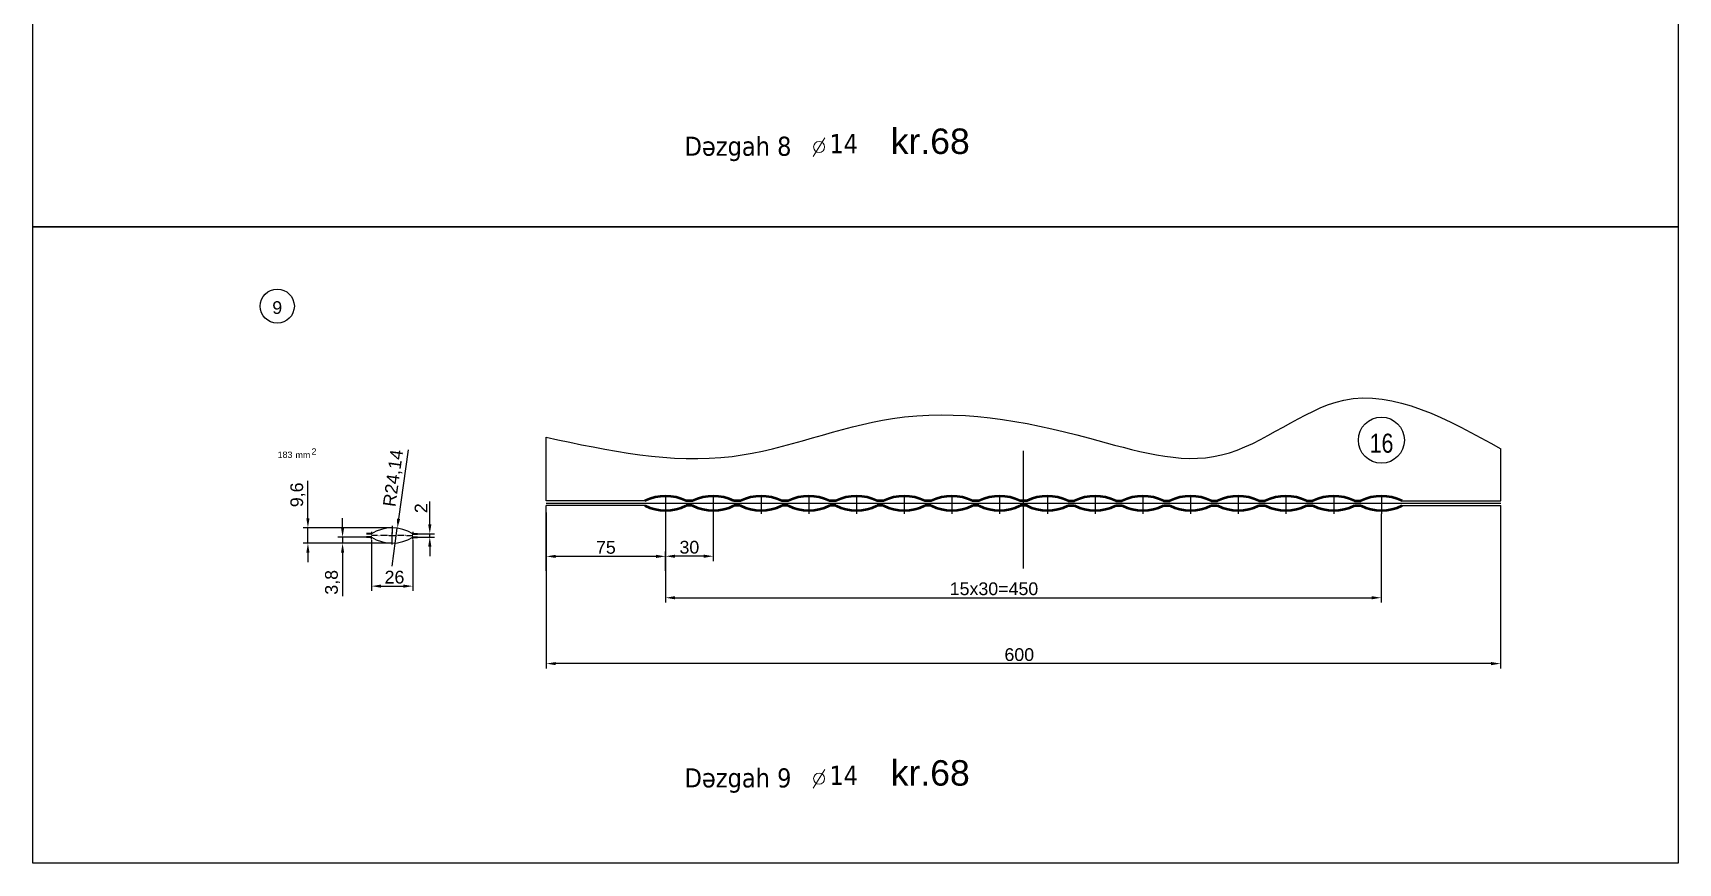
# Model space of a CAD drawing. Header units: millimetres. Extents: x 6647 to 33601, y -1887 to 8501.
# Drawn here: x 32088 to 33122, y 4901 to 5423 of the extents above; entities that cross this region are included whole.
import ezdxf

# ---------------------------------------------------------------- set-up
doc = ezdxf.new("R2010")
doc.units = ezdxf.units.MM
doc.linetypes.add('ACAD_ISO04W100', pattern=[30, 24, -3, 0, -3])
for name, color, linetype, lineweight in [('Main', 1, 'Continuous', 40), ('контурная', 7, 'Continuous', 50), ('осевые', 4, 'ACAD_ISO04W100', 25), ('размерные', 220, 'Continuous', 25), ('тонкая', 7, 'Continuous', 25), ('тонкий', 7, 'Continuous', 20)]:
    doc.layers.add(name, color=color, linetype=linetype, lineweight=lineweight)
doc.layers.add('осевая', color=4, linetype='Continuous')
doc.styles.add('s1v4', font='ARIAL.TTF', dxfattribs={"height": 4})
doc.styles.add('s3v4', font='ARIAL.TTF', dxfattribs={"width": 0.8, "height": 12})
doc.styles.add('s4v4', font='ARIAL.TTF', dxfattribs={"height": 16})
doc.styles.get("Standard").update_dxf_attribs({"font": 'ARIAL.TTF'})
doc.dimstyles.new('s2v4', dxfattribs={"dimtxt": 8, "dimasz": 6, "dimexe": 3, "dimexo": 0, "dimgap": 1.5, "dimtad": 1, "dimtxsty": 'Standard', "dimcen": 2.5, "dimadec": 0, "dimazin": 0, "dimtfac": 1, "dimtmove": 0, "dimatfit": 3, "dimfxl": 1, "dimarcsym": 0})
doc.dimstyles.new('s2v4$0', dxfattribs={"dimtxt": 8, "dimasz": 6, "dimexe": 3, "dimexo": 0, "dimgap": 1.5, "dimtad": 1, "dimtxsty": 'Standard', "dimcen": 2.5, "dimadec": 0, "dimazin": 0, "dimtfac": 1, "dimtmove": 0, "dimatfit": 3, "dimfxl": 1, "dimarcsym": 0})

# ---------------------------------------------------------------- blocks, each defined once
blk = doc.blocks.new('*D125')
at = {"layer": 'Defpoints', "color": 0, "transparency": 16777216}
for p in [(32410.6, 5121.5), (33010.6, 5125.8), (32410.6, 5026.5)]:
    blk.add_point(p, dxfattribs=at)
at = {"layer": 'тонкая', "color": 0, "lineweight": -2, "transparency": 16777216}
for p, q in [((32410.6, 5121.5), (32410.6, 5023.5)), ((33010.6, 5125.8), (33010.6, 5023.5)), ((33004.6, 5026.5), (32416.6, 5026.5))]:
    blk.add_line(p, q, dxfattribs=at)
at = {"layer": 'тонкая', "color": 0, "transparency": 16777216}
for points in [[(32416.6, 5027.5), (32416.6, 5025.5), (32410.6, 5026.5)], [(33004.6, 5027.5), (33004.6, 5025.5), (33010.6, 5026.5)]]:
    blk.add_solid(points, dxfattribs=at)
at = {"layer": 'тонкая', "color": 0, "transparency": 16777216, "insert": (32708, 5032.1), "char_height": 8, "attachment_point": 5}
blk.add_mtext('600', dxfattribs=at)
blk = doc.blocks.new('*D222')
at = {"layer": 'Defpoints', "color": 0, "transparency": 16777216}
for p in [(32485.6, 5120.6), (32935.6, 5120.6), (32935.6, 5067.9)]:
    blk.add_point(p, dxfattribs=at)
at = {"layer": 'размерные', "color": 0, "lineweight": -2, "transparency": 16777216}
for p, q in [((32485.6, 5120.6), (32485.6, 5064.9)), ((32935.6, 5120.6), (32935.6, 5064.9)), ((32491.6, 5067.9), (32929.6, 5067.9))]:
    blk.add_line(p, q, dxfattribs=at)
at = {"layer": 'размерные', "color": 0, "transparency": 16777216}
for points in [[(32491.6, 5068.9), (32491.6, 5066.9), (32485.6, 5067.9)], [(32929.6, 5068.9), (32929.6, 5066.9), (32935.6, 5067.9)]]:
    blk.add_solid(points, dxfattribs=at)
at = {"layer": 'размерные', "color": 0, "transparency": 16777216, "insert": (32692.1, 5073.5), "char_height": 8, "attachment_point": 5}
blk.add_mtext('15x30=450', dxfattribs=at)
blk = doc.blocks.new('*D223')
at = {"layer": 'Defpoints', "color": 0, "transparency": 16777216}
for p in [(32515.6, 5120.6), (32485.6, 5103.3), (32485.6, 5094)]:
    blk.add_point(p, dxfattribs=at)
at = {"layer": 'размерные', "color": 0, "lineweight": -2, "transparency": 16777216}
for p, q in [((32515.6, 5120.6), (32515.6, 5091)), ((32485.6, 5103.3), (32485.6, 5091)), ((32509.6, 5094), (32491.6, 5094))]:
    blk.add_line(p, q, dxfattribs=at)
at = {"layer": 'размерные', "color": 0, "transparency": 16777216}
for points in [[(32491.6, 5095), (32491.6, 5093), (32485.6, 5094)], [(32509.6, 5095), (32509.6, 5093), (32515.6, 5094)]]:
    blk.add_solid(points, dxfattribs=at)
at = {"layer": 'размерные', "color": 0, "transparency": 16777216, "insert": (32500.6, 5099.6), "char_height": 8, "attachment_point": 5}
blk.add_mtext('30', dxfattribs=at)
blk = doc.blocks.new('*D126')
at = {"layer": 'Defpoints', "color": 0, "transparency": 16777216}
for p in [(32410.6, 5093.9), (32410.6, 5084.9), (32485.6, 5084.9)]:
    blk.add_point(p, dxfattribs=at)
at = {"layer": 'размерные', "color": 0, "lineweight": -2, "transparency": 16777216}
for p, q in [((32410.6, 5084.9), (32410.6, 5096.9)), ((32479.6, 5093.9), (32416.6, 5093.9)), ((32485.6, 5084.9), (32485.6, 5096.9))]:
    blk.add_line(p, q, dxfattribs=at)
at = {"layer": 'размерные', "color": 0, "transparency": 16777216}
for points in [[(32416.6, 5094.9), (32416.6, 5092.9), (32410.6, 5093.9)], [(32479.6, 5094.9), (32479.6, 5092.9), (32485.6, 5093.9)]]:
    blk.add_solid(points, dxfattribs=at)
at = {"layer": 'размерные', "color": 0, "transparency": 16777216, "insert": (32448.1, 5099.5), "char_height": 8, "attachment_point": 5}
blk.add_mtext('75', dxfattribs=at)
blk = doc.blocks.new('*D127')
at = {"layer": 'Defpoints', "color": 0, "transparency": 16777216}
for p in [(32300.7, 5104.4), (32326.7, 5104.4), (32326.7, 5075.2)]:
    blk.add_point(p, dxfattribs=at)
at = {"layer": 'тонкий', "color": 0, "lineweight": -2, "transparency": 16777216}
for p, q in [((32300.7, 5104.4), (32300.7, 5072.2)), ((32326.7, 5104.4), (32326.7, 5072.2)), ((32306.7, 5075.2), (32320.7, 5075.2))]:
    blk.add_line(p, q, dxfattribs=at)
at = {"layer": 'тонкий', "color": 0, "transparency": 16777216}
for points in [[(32306.7, 5076.2), (32306.7, 5074.2), (32300.7, 5075.2)], [(32320.7, 5076.2), (32320.7, 5074.2), (32326.7, 5075.2)]]:
    blk.add_solid(points, dxfattribs=at)
at = {"layer": 'тонкий', "color": 0, "transparency": 16777216, "insert": (32315.2, 5080.8), "char_height": 8, "attachment_point": 5}
blk.add_mtext('26', dxfattribs=at)
blk = doc.blocks.new('*D224')
at = {"layer": 'Defpoints', "color": 0, "transparency": 16777216}
for p in [(32282.6, 5102.2), (32297.7, 5106), (32313.7, 5102.2)]:
    blk.add_point(p, dxfattribs=at)
at = {"layer": 'тонкий', "color": 0, "lineweight": -2, "transparency": 16777216}
for p, q in [((32282.6, 5112), (32282.6, 5118)), ((32297.7, 5106), (32279.6, 5106)), ((32313.7, 5102.2), (32279.6, 5102.2)), ((32282.6, 5106), (32282.6, 5102.2)), ((32282.6, 5096.2), (32282.6, 5068.8))]:
    blk.add_line(p, q, dxfattribs=at)
at = {"layer": 'тонкий', "color": 0, "transparency": 16777216}
for points in [[(32281.6, 5112), (32283.6, 5112), (32282.6, 5106)], [(32281.6, 5096.2), (32283.6, 5096.2), (32282.6, 5102.2)]]:
    blk.add_solid(points, dxfattribs=at)
at = {"layer": 'тонкий', "color": 0, "transparency": 16777216, "insert": (32276.3, 5077.6), "char_height": 8, "attachment_point": 5, "rotation": 90}
blk.add_mtext('3,8', dxfattribs=at)
blk = doc.blocks.new('*D225')
at = {"layer": 'Defpoints', "color": 0, "transparency": 16777216}
for p in [(32317, 5111.6), (32313.7, 5087.7)]:
    blk.add_point(p, dxfattribs=at)
at = {"layer": 'размерные', "color": 0, "lineweight": -2, "transparency": 16777216}
for p, q in [((32323.8, 5160.8), (32317.8, 5117.6)), ((32313.7, 5087.7), (32317, 5111.6))]:
    blk.add_line(p, q, dxfattribs=at)
at = {"layer": 'размерные', "color": 0, "transparency": 16777216}
blk.add_solid([(32316.8, 5117.7), (32318.8, 5117.4), (32317, 5111.6)], dxfattribs=at)
at = {"layer": 'размерные', "color": 0, "transparency": 16777216, "insert": (32315, 5143), "char_height": 8, "attachment_point": 5, "rotation": 82.119}
blk.add_mtext('R24,14', dxfattribs=at)
blk = doc.blocks.new('*D226')
at = {"layer": 'Defpoints', "color": 0, "transparency": 16777216}
for p in [(32329.7, 5108), (32329.7, 5106), (32337.4, 5108)]:
    blk.add_point(p, dxfattribs=at)
at = {"layer": 'размерные', "color": 0, "lineweight": -2, "transparency": 16777216}
for p, q in [((32337.4, 5114), (32337.4, 5128.3)), ((32329.7, 5108), (32340.4, 5108)), ((32329.7, 5106), (32340.4, 5106)), ((32337.4, 5106), (32337.4, 5108)), ((32337.4, 5100), (32337.4, 5094))]:
    blk.add_line(p, q, dxfattribs=at)
at = {"layer": 'размерные', "color": 0, "transparency": 16777216}
for points in [[(32336.4, 5114), (32338.4, 5114), (32337.4, 5108)], [(32336.4, 5100), (32338.4, 5100), (32337.4, 5106)]]:
    blk.add_solid(points, dxfattribs=at)
at = {"layer": 'размерные', "color": 0, "transparency": 16777216, "insert": (32331.9, 5124.2), "char_height": 8, "attachment_point": 5, "rotation": 90}
blk.add_mtext('2', dxfattribs=at)
blk = doc.blocks.new('*D227')
at = {"layer": 'Defpoints', "color": 0, "transparency": 16777216}
for p in [(32260.8, 5111.8), (32313.7, 5111.8), (32313.7, 5102.2)]:
    blk.add_point(p, dxfattribs=at)
at = {"layer": 'размерные', "color": 0, "lineweight": -2, "transparency": 16777216}
for p, q in [((32260.8, 5117.8), (32260.8, 5141.4)), ((32313.7, 5111.8), (32257.8, 5111.8)), ((32260.8, 5102.2), (32260.8, 5111.8)), ((32313.7, 5102.2), (32257.8, 5102.2)), ((32260.8, 5096.2), (32260.8, 5090.2))]:
    blk.add_line(p, q, dxfattribs=at)
at = {"layer": 'размерные', "color": 0, "transparency": 16777216}
for points in [[(32259.8, 5117.8), (32261.8, 5117.8), (32260.8, 5111.8)], [(32259.8, 5096.2), (32261.8, 5096.2), (32260.8, 5102.2)]]:
    blk.add_solid(points, dxfattribs=at)
at = {"layer": 'размерные', "color": 0, "transparency": 16777216, "insert": (32254.5, 5132.6), "char_height": 8, "attachment_point": 5, "rotation": 90}
blk.add_mtext('9,6', dxfattribs=at)

msp = doc.modelspace()

# ---------------------------------------------------------------- linework, layer by layer
at = {"color": 3, "linetype": 'ByBlock'}
for p, q in [((32313.6901, 5113.0777), (32313.6901, 5109.1246)), ((32313.6901, 5112.8777), (32313.6901, 5108.9246)), ((32313.7026, 5112.6272), (32313.7026, 5108.6741)), ((32304.6194, 5107.0393), (32300.6662, 5107.0393)), ((32305.3036, 5107.0393), (32305.6763, 5107.0393)), ((32310.3294, 5107.0393), (32306.3763, 5107.0393)), ((32311.2078, 5107.0393), (32310.8351, 5107.0393)), ((32311.7135, 5107.0393), (32315.6667, 5107.0393)), ((32313.6901, 5105.0627), (32313.6901, 5109.0159)), ((32313.6901, 5108.7816), (32313.6901, 5108.4088)), ((32313.6901, 5108.5816), (32313.6901, 5108.2088)), ((32313.7026, 5101.4514), (32313.7026, 5105.4045)), ((32316.1724, 5107.0393), (32316.5451, 5107.0393)), ((32321.004, 5107.0393), (32317.0508, 5107.0393)), ((32322.0767, 5107.0393), (32321.7039, 5107.0393)), ((32322.7608, 5107.0393), (32326.714, 5107.0393))]:
    msp.add_line(p, q, dxfattribs=at)
at = {"color": 2}
for points in [[(32087.9041, 5301.1184), (32087.9041, 5701.1184), (33122.1703, 5701.1184), (33122.1703, 5301.1184), (32087.9041, 5301.1184), (32087.9041, 5701.1184)], [(32087.9041, 4901.1184), (32087.9041, 5301.1184), (33122.1703, 5301.1184), (33122.1703, 4901.1184), (32087.9041, 4901.1184), (32087.9041, 5301.1184)]]:
    msp.add_lwpolyline(points, dxfattribs=at)
msp.add_circle((32241.5046, 5251.1931), 10.7536)
at = {"layer": 'Main'}
for p, q in [((32301.0093, 5108.0388), (32297.7103, 5108.0388)), ((32301.0093, 5106.0398), (32297.7103, 5106.0398)), ((32326.3959, 5108.0388), (32329.6949, 5108.0388)), ((32326.3959, 5106.0398), (32329.6949, 5106.0398))]:
    msp.add_line(p, q, dxfattribs=at)
at = {"layer": 'контурная'}
for p, q in [((32502.6477, 5128.8342), (32498.6492, 5128.8342)), ((32502.6477, 5125.8342), (32498.6492, 5125.8342)), ((32532.6477, 5128.8342), (32528.6492, 5128.8342)), ((32532.6477, 5125.8342), (32528.6492, 5125.8342)), ((32562.6477, 5128.8342), (32558.6492, 5128.8342)), ((32562.6477, 5125.8342), (32558.6492, 5125.8342)), ((32592.6477, 5128.8342), (32588.6492, 5128.8342)), ((32592.6477, 5125.8342), (32588.6492, 5125.8342)), ((32622.6477, 5128.8342), (32618.6492, 5128.8342)), ((32622.6477, 5125.8342), (32618.6492, 5125.8342)), ((32652.6477, 5128.8342), (32648.6492, 5128.8342)), ((32652.6477, 5125.8342), (32648.6492, 5125.8342)), ((32682.6477, 5128.8342), (32678.6492, 5128.8342)), ((32682.6477, 5125.8342), (32678.6492, 5125.8342)), ((32713.066, 5128.8342), (32708.6492, 5128.8342)), ((32713.066, 5125.8342), (32708.6492, 5125.8342)), ((32738.6492, 5128.8342), (32742.6477, 5128.8342)), ((32738.6492, 5125.8342), (32742.6477, 5125.8342)), ((32768.6492, 5128.8342), (32772.6477, 5128.8342)), ((32768.6492, 5125.8342), (32772.6477, 5125.8342)), ((32798.6492, 5128.8342), (32802.6477, 5128.8342)), ((32798.6492, 5125.8342), (32802.6477, 5125.8342)), ((32828.6492, 5128.8342), (32832.6477, 5128.8342)), ((32828.6492, 5125.8342), (32832.6477, 5125.8342)), ((32858.6492, 5128.8342), (32862.6477, 5128.8342)), ((32858.6492, 5125.8342), (32862.6477, 5125.8342)), ((32888.6492, 5128.8342), (32892.6477, 5128.8342)), ((32888.6492, 5125.8342), (32892.6477, 5125.8342)), ((32918.6492, 5128.8342), (32922.6477, 5128.8342)), ((32918.6492, 5125.8342), (32922.6477, 5125.8342))]:
    msp.add_line(p, q, dxfattribs=at)
for centre, start, end in [((32485.6485, 5102.1642), 64.0122519, 115.9877481), ((32515.6485, 5102.1642), 64.0122519, 115.9877481), ((32545.6485, 5102.1642), 64.0122519, 115.9877481), ((32575.6485, 5102.1642), 64.0122519, 115.9877481), ((32605.6485, 5102.1642), 64.0122519, 115.9877481), ((32635.6485, 5102.1642), 64.0122519, 115.9877481), ((32665.6485, 5102.1642), 64.0122519, 115.9877481), ((32695.6485, 5102.1642), 64.0122519, 115.9877481), ((32725.6485, 5102.1642), 64.0122519, 115.9877481), ((32755.6485, 5102.1642), 64.0122519, 115.9877481), ((32785.6485, 5102.1642), 64.0122519, 115.9877481), ((32815.6485, 5102.1642), 64.0122519, 115.9877481), ((32845.6485, 5102.1642), 64.0122519, 115.9877481), ((32875.6485, 5102.1642), 64.0122519, 115.9877481), ((32905.6485, 5102.1642), 64.0122519, 115.9877481), ((32935.6485, 5102.1642), 64.0122519, 115.9877481), ((32485.6485, 5152.5042), 244.0122519, 295.9877481), ((32515.6485, 5152.5042), 244.0122519, 295.9877481), ((32545.6485, 5152.5042), 244.0122519, 295.9877481), ((32575.6485, 5152.5042), 244.0122519, 295.9877481), ((32605.6485, 5152.5042), 244.0122519, 295.9877481), ((32635.6485, 5152.5042), 244.0122519, 295.9877481), ((32665.6485, 5152.5042), 244.0122519, 295.9877481), ((32695.6485, 5152.5042), 244.0122519, 295.9877481), ((32725.6485, 5152.5042), 244.0122519, 295.9877481), ((32755.6485, 5152.5042), 244.0122519, 295.9877481), ((32785.6485, 5152.5042), 244.0122519, 295.9877481), ((32815.6485, 5152.5042), 244.0122519, 295.9877481), ((32845.6485, 5152.5042), 244.0122519, 295.9877481), ((32875.6485, 5152.5042), 244.0122519, 295.9877481), ((32905.6485, 5152.5042), 244.0122519, 295.9877481), ((32935.6485, 5152.5042), 244.0122519, 295.9877481)]:
    msp.add_arc(centre, 29.67, start, end, dxfattribs=at)
at = {"layer": 'осевая'}
for p, q in [((32710.6485, 5086.1846), (32710.6485, 5160.1531)), ((32410.6485, 5127.3342), (33010.6485, 5127.3342))]:
    msp.add_line(p, q, dxfattribs=at)
at = {"layer": 'осевые'}
for p, q in [((32485.6485, 5131.8342), (32485.6485, 5120.6261)), ((32515.6485, 5131.8342), (32515.6485, 5120.6261)), ((32545.6485, 5131.8342), (32545.6485, 5120.6261)), ((32575.6485, 5131.8342), (32575.6485, 5120.6261)), ((32605.6485, 5131.8342), (32605.6485, 5120.6261)), ((32635.6485, 5131.8342), (32635.6485, 5120.6261)), ((32665.6485, 5131.8342), (32665.6485, 5120.6261)), ((32695.6485, 5131.8342), (32695.6485, 5120.6261)), ((32725.6485, 5131.8342), (32725.6485, 5120.6261)), ((32755.6485, 5131.8342), (32755.6485, 5120.6261)), ((32785.6485, 5131.8342), (32785.6485, 5120.6261)), ((32815.6485, 5131.8342), (32815.6485, 5120.6261)), ((32845.6485, 5131.8342), (32845.6485, 5120.6261)), ((32875.6485, 5131.8342), (32875.6485, 5120.6261)), ((32905.6485, 5131.8342), (32905.6485, 5120.6261)), ((32935.6485, 5131.8342), (32935.6485, 5120.6261))]:
    msp.add_line(p, q, dxfattribs=at)
at = {"layer": 'размерные'}
for p, q in [((33010.6485, 5128.8342), (33010.6485, 5161.5137)), ((32472.6477, 5128.8342), (32410.6485, 5128.8342)), ((32472.6477, 5125.8342), (32410.6485, 5125.8342)), ((32948.6492, 5128.8342), (33010.6485, 5128.8342)), ((32948.6492, 5125.8342), (33010.6485, 5125.8342)), ((32300.6978, 5109.3893), (32300.6978, 5108.0388)), ((32326.7024, 5109.3893), (32326.7024, 5108.0388)), ((32300.6978, 5104.6893), (32300.6978, 5106.0398)), ((32326.7024, 5104.6893), (32326.7024, 5106.0398))]:
    msp.add_line(p, q, dxfattribs=at)
msp.add_spline([(32410.6485, 5168.748), (32527.5142, 5156.7479), (32628.2876, 5180.5899), (32752.0444, 5168.2274), (32835.1383, 5157.631), (32912.0444, 5192.0693), (33010.6485, 5161.5137)], degree=3, dxfattribs=at)
at = {"layer": 'тонкая'}
for p, q in [((32410.6485, 5128.8342), (32410.6485, 5168.748)), ((32410.6485, 5087.113), (32410.6485, 5125.8342))]:
    msp.add_line(p, q, dxfattribs=at)
msp.add_circle((32935.6485, 5166.9614), 14.4571, dxfattribs=at)
for centre, start, end in [((32313.7001, 5087.7004), 57.409259, 122.590741), ((32313.7001, 5126.3782), 237.409259, 302.590741)]:
    msp.add_arc(centre, 24.1394, start, end, dxfattribs=at)
at = {"layer": 'тонкий'}
for p, q in [((32578.4428, 5345.2221), (32585.7246, 5356.9893)), ((32578.4428, 4948.1826), (32585.7246, 4959.9498))]:
    msp.add_line(p, q, dxfattribs=at)
for centre in [(32582.1661, 5351.2388), (32582.1661, 4954.1993)]:
    msp.add_circle(centre, 3.4722, dxfattribs=at)

# ---------------------------------------------------------------- texts
at = {"insert": (32241.5026, 5250.2162), "char_height": 8, "attachment_point": 5}
msp.add_mtext('9', dxfattribs=at)
at = {"layer": 'размерные', "style": 's4v4'}
for p in [(32627.1824, 5346.8449), (32627.1824, 4949.8053)]:
    msp.add_text('kr.68', height=16, dxfattribs=at).set_placement(p)
at = {"layer": 'тонкая', "style": 's1v4'}
for s, p in [('2', (32263.0459, 5157.8216)), ('183', (32241.7486, 5155.7777)), ('mm', (32252.976, 5155.6771))]:
    msp.add_text(s, height=4, dxfattribs=at).set_placement(p)
at = {"layer": 'тонкая', "style": 's3v4', "width": 0.8}
msp.add_text('16', height=12, dxfattribs=at).set_placement((32928.2858, 5159.0498))
at = {"layer": 'тонкий', "char_height": 12, "attachment_point": 1, "style": 's1v4'}
for s, insert in [('{\\fTahoma|b0|i0|c238|p32;Dəzgah \\fTahoma|b0|i0|c0|p32;8}', (32497.5876, 5357.7086)), ('{\\fTahoma|b0|i0|c238|p32;Dəzgah \\fTahoma|b0|i0|c0|p32;9}', (32497.5876, 4960.6691))]:
    msp.add_mtext(s, dxfattribs=dict(at, insert=insert))
at = {"layer": 'тонкий', "char_height": 12, "width": 33.292, "attachment_point": 1, "style": 's1v4'}
for insert in [(32588.6326, 5359.2934), (32588.6326, 4962.2539)]:
    msp.add_mtext('{\\fTahoma|b0|i0|c162|p32;1\\fTahoma|b0|i0|c0|p32;4\\fTxt|b0|i0|c238|p2; }', dxfattribs=dict(at, insert=insert))

# ---------------------------------------------------------------- dimensions: what is measured, and where the dimension line sits
at = {"layer": 'размерные'}
dim = msp.add_radius_dim(center=(32313.7001, 5087.7004), mpoint=(32317.01, 5111.6118), dimstyle='s2v4', dxfattribs=at)
dim.commit()
dim.dimension.update_dxf_attribs({"geometry": '*D225', "text_midpoint": (32314.9864, 5142.9953)})
for base, p1, p2, picture, middle in [((32260.8089, 5111.8398), (32313.7001, 5102.2388), (32313.7026, 5111.8398), '*D227', (32254.5013, 5132.6195)), ((32337.4476, 5108.0388), (32329.6949, 5106.0398), (32329.6949, 5108.0388), '*D226', (32331.9312, 5124.1882))]:
    dim = msp.add_linear_dim(base=base, p1=p1, p2=p2, angle=90, dimstyle='s2v4$0', dxfattribs=at)
    dim.commit()
    dim.dimension.update_dxf_attribs({"geometry": picture, "text_midpoint": middle})
dim = msp.add_linear_dim(base=(32935.6485, 5067.8804), p1=(32485.6485, 5120.6261), p2=(32935.6485, 5120.6261), text='15x30=450', dimstyle='s2v4$0', dxfattribs=at)
dim.commit()
dim.dimension.update_dxf_attribs({"geometry": '*D222', "text_midpoint": (32692.1193, 5067.8804), "dimtype": 160})
for base, p1, p2, picture, middle in [((32485.6485, 5094.0045), (32515.6485, 5120.6261), (32485.6485, 5103.3279), '*D223', (32500.6485, 5099.5918)), ((32410.6485, 5093.8956), (32485.6485, 5084.9118), (32410.6485, 5084.9118), '*D126', (32448.1485, 5099.4638))]:
    dim = msp.add_linear_dim(base=base, p1=p1, p2=p2, dimstyle='s2v4$0', dxfattribs=at)
    dim.commit()
    dim.dimension.update_dxf_attribs({"geometry": picture, "text_midpoint": middle})
at = {"layer": 'тонкая'}
dim = msp.add_linear_dim(base=(32410.6485, 5026.4669), p1=(33010.6485, 5125.8342), p2=(32410.6485, 5121.4547), dimstyle='s2v4', dxfattribs=at)
dim.commit()
dim.dimension.update_dxf_attribs({"geometry": '*D125', "text_midpoint": (32707.9647, 5026.4669), "dimtype": 160})
at = {"layer": 'тонкий'}
dim = msp.add_linear_dim(base=(32282.597, 5102.2388), p1=(32297.7103, 5106.0398), p2=(32313.7001, 5102.2388), angle=90, dimstyle='s2v4', dxfattribs=at)
dim.commit()
dim.dimension.update_dxf_attribs({"geometry": '*D224', "text_midpoint": (32282.597, 5077.5864), "dimtype": 160})
dim = msp.add_linear_dim(base=(32326.7024, 5075.2338), p1=(32300.6978, 5104.4393), p2=(32326.7024, 5104.4393), dimstyle='s2v4', dxfattribs=at)
dim.commit()
dim.dimension.update_dxf_attribs({"geometry": '*D127', "text_midpoint": (32315.1989, 5075.2338), "dimtype": 160})

doc.saveas('drawing.dxf')
